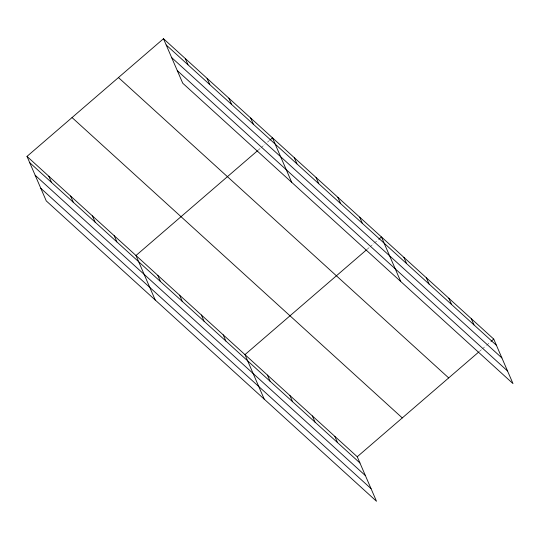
<?xml version="1.0" encoding="UTF-8"?>
<svg xmlns="http://www.w3.org/2000/svg" width="540" height="540" viewBox="0 0 540 540"><rect width="100%" height="100%" fill="white"/><g stroke="black" fill="none" stroke-linecap="round" stroke-linejoin="round"><path stroke-width="0.41" stroke-dasharray="2.7 2.03" d="M258.079 150.248L260.584 148.088M261.212 147.555L264.965 144.315M267.469 142.162L269.345 140.542M367.065 249.365L369.562 247.212M370.19 246.672L373.943 243.432M374.571 242.892L378.324 239.659M479.345 351.486L481.849 349.333M482.476 348.793L486.23 345.56M486.851 345.019L490.61 341.779"/><path stroke-width="0.81" d="M27 156.398L357.244 456.752L376.508 501.275L46.265 200.914L27 156.398L163.492 38.725L493.736 339.086L513 383.603L182.756 83.248L163.492 38.725M257.459 150.788L135.979 255.515L155.243 300.031M269.966 140.002L272.471 137.842L291.735 182.365M366.437 249.905L244.964 354.632L264.229 399.155M378.952 239.119L381.449 236.966L400.714 281.482M357.244 456.752L478.724 352.026M491.231 341.24L493.736 339.086M166.185 44.962L496.436 345.317M171.653 57.591L501.903 357.952M177.289 70.612L507.533 370.967M118.449 77.558L448.693 377.919M72.043 117.565L402.287 417.926M29.7 162.628L359.944 462.989M35.168 175.264L365.411 475.625M40.797 188.285L371.041 488.639M471.278 318.661L473.978 324.898M448.821 298.235L451.521 304.472M426.364 277.81L429.064 284.047M403.907 257.384L406.607 263.621M359.654 217.141L362.354 223.371M337.858 197.316L340.558 203.553M316.062 177.491L318.762 183.728M294.266 157.667L296.966 163.904M250.675 118.024L253.375 124.254M228.879 98.199L231.579 104.429M207.083 78.374L209.783 84.605M185.288 58.55L187.988 64.787M334.787 436.334L337.487 442.564M312.329 415.908L315.029 422.138M289.872 395.483L292.572 401.713M267.415 375.057L270.115 381.294M223.169 334.807L225.862 341.044M201.366 314.989L204.066 321.219M179.57 295.164L182.27 301.394M157.775 275.339L160.475 281.57M114.183 235.69L116.883 241.927M92.387 215.865L95.087 222.102M70.592 196.04L73.291 202.277M48.796 176.222L51.496 182.453"/></g></svg>
